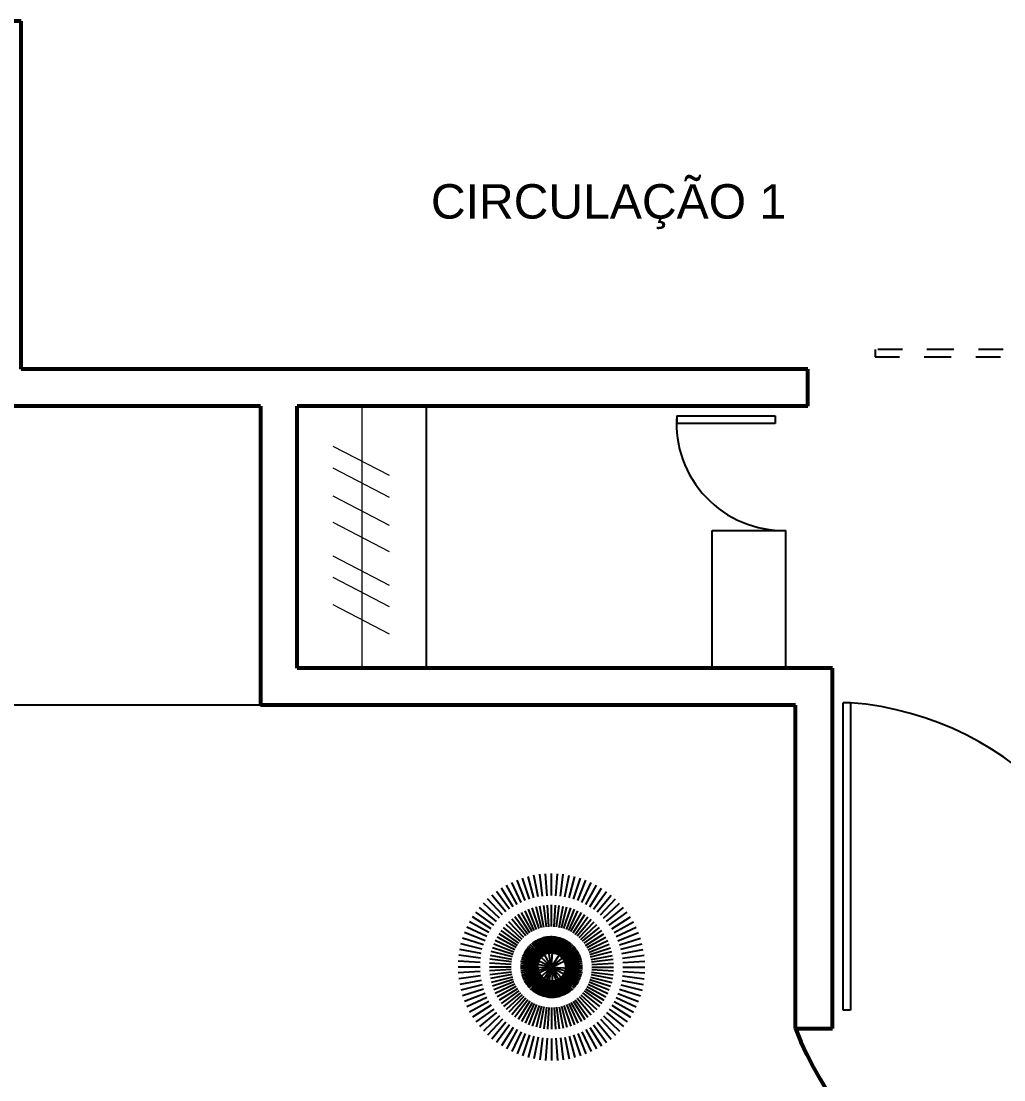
# Model space of a CAD drawing. Header units: centimetres. Extents: x 48 to 15845, y 265 to 7947.
# Drawn here: x 71.156 to 75.153, y 300.072 to 304.378 of the extents above; entities that cross this region are included whole.
import ezdxf

# ---------------------------------------------------------------- set-up
doc = ezdxf.new("R2010")
doc.units = ezdxf.units.CM
doc.linetypes.add('HDR', pattern=[0.36, 0.1, -0.075, 0.11, -0.075])
for name, color, linetype in [('ARBOLES-PLANTA', 7, 'Continuous'), ('puertas y mobiliario', 80, 'Continuous'), ('textos', 7, 'Continuous')]:
    doc.layers.add(name, color=color, linetype=linetype)
doc.layers.add('MUEBLES', color=7, linetype='Continuous', lineweight=20, true_color=0xf79608)
doc.layers.add('niveles', color=7, linetype='Continuous', lineweight=5, true_color=0xf0c70f)
for name, color, linetype, lineweight in [('murobajo', 5, 'Continuous', 30), ('MUROS', 146, 'Continuous', 53), ('PUERTAS Y VENTANAS', 210, 'Continuous', 5)]:
    doc.layers.add(name, color=color, linetype=linetype, lineweight=lineweight)
doc.styles.add('COTAS', font='arial.ttf', dxfattribs={"height": 0.14})

msp = doc.modelspace()

# ---------------------------------------------------------------- linework, layer by layer
at = {"layer": 'ARBOLES-PLANTA', "color": 70}
for p, q in [((73.2951, 300.8209), (73.2894, 300.9104)), ((73.3133, 300.8215), (73.3133, 300.9112)), ((73.3316, 300.8209), (73.3372, 300.9104)), ((73.1896, 300.7939), (73.1514, 300.875)), ((73.2063, 300.8011), (73.1733, 300.8845)), ((73.2235, 300.8073), (73.1958, 300.8926)), ((73.241, 300.8124), (73.2187, 300.8992)), ((73.2589, 300.8164), (73.2421, 300.9044)), ((73.2769, 300.8192), (73.2656, 300.9082)), ((73.3497, 300.8192), (73.361, 300.9082)), ((73.3678, 300.8164), (73.3846, 300.9044)), ((73.3856, 300.8124), (73.4079, 300.8992)), ((73.4031, 300.8073), (73.4308, 300.8926)), ((73.4203, 300.8011), (73.4533, 300.8845)), ((73.437, 300.7939), (73.4752, 300.875)), ((73.1425, 300.766), (73.0898, 300.8385)), ((73.1576, 300.7763), (73.1096, 300.852)), ((73.1733, 300.7856), (73.1301, 300.8641)), ((73.4533, 300.7856), (73.4965, 300.8641)), ((73.469, 300.7763), (73.5171, 300.852)), ((73.4841, 300.766), (73.5368, 300.8385)), ((73.1015, 300.7298), (73.0361, 300.7912)), ((73.1144, 300.7427), (73.053, 300.8081)), ((73.1281, 300.7548), (73.0709, 300.8239)), ((73.2927, 300.6939), (73.2816, 300.7816)), ((73.303, 300.6949), (73.2974, 300.7831)), ((73.3133, 300.6952), (73.3133, 300.7836)), ((73.3236, 300.6949), (73.3292, 300.7831)), ((73.3339, 300.6939), (73.345, 300.7816)), ((73.4985, 300.7548), (73.5557, 300.8239)), ((73.5122, 300.7427), (73.5736, 300.8081)), ((73.5251, 300.7298), (73.5905, 300.7912)), ((73.0782, 300.7017), (73.0057, 300.7544)), ((73.0894, 300.7161), (73.0203, 300.7733)), ((73.2253, 300.6696), (73.1779, 300.7443)), ((73.2342, 300.6749), (73.1916, 300.7524)), ((73.2434, 300.6796), (73.2057, 300.7596)), ((73.2528, 300.6837), (73.2203, 300.7659)), ((73.2625, 300.6872), (73.2352, 300.7713)), ((73.2724, 300.69), (73.2505, 300.7757)), ((73.2825, 300.6923), (73.266, 300.7791)), ((73.3441, 300.6923), (73.3607, 300.7791)), ((73.3542, 300.69), (73.3762, 300.7757)), ((73.3641, 300.6872), (73.3914, 300.7713)), ((73.3738, 300.6837), (73.4063, 300.7659)), ((73.3833, 300.6796), (73.4209, 300.7596)), ((73.3925, 300.6749), (73.4351, 300.7524)), ((73.4013, 300.6696), (73.4487, 300.7443)), ((73.5372, 300.7161), (73.6063, 300.7733)), ((73.5484, 300.7017), (73.6209, 300.7544)), ((73.0586, 300.6709), (72.9801, 300.7141)), ((73.0679, 300.6866), (72.9922, 300.7347)), ((73.1935, 300.6434), (73.1291, 300.7039)), ((73.2008, 300.6507), (73.1403, 300.7151)), ((73.2086, 300.6575), (73.1522, 300.7256)), ((73.2167, 300.6638), (73.1648, 300.7354)), ((73.4099, 300.6638), (73.4618, 300.7354)), ((73.418, 300.6575), (73.4744, 300.7256)), ((73.4258, 300.6507), (73.4863, 300.7151)), ((73.4331, 300.6434), (73.4975, 300.7039)), ((73.5587, 300.6866), (73.6344, 300.7347)), ((73.568, 300.6709), (73.6465, 300.7141)), ((73.0431, 300.6379), (72.9597, 300.6709)), ((73.0504, 300.6546), (72.9692, 300.6928)), ((73.1693, 300.6101), (73.0919, 300.6527)), ((73.1746, 300.6189), (73.0999, 300.6663)), ((73.1804, 300.6275), (73.1089, 300.6794)), ((73.1867, 300.6356), (73.1186, 300.692)), ((73.2998, 300.5836), (73.2819, 300.6533)), ((73.3133, 300.5309), (73.2896, 300.6551)), ((73.3065, 300.585), (73.2975, 300.6563)), ((73.3099, 300.5853), (73.3054, 300.6571)), ((73.3133, 300.5855), (73.3133, 300.6573)), ((73.3133, 300.5309), (73.3212, 300.6571)), ((73.3202, 300.5851), (73.3291, 300.6563)), ((73.3236, 300.5846), (73.337, 300.6551)), ((73.3269, 300.5839), (73.3447, 300.6533)), ((73.4399, 300.6356), (73.508, 300.692)), ((73.4462, 300.6275), (73.5178, 300.6794)), ((73.452, 300.6189), (73.5267, 300.6663)), ((73.4573, 300.6101), (73.5348, 300.6527)), ((73.5763, 300.6546), (73.6574, 300.6928)), ((73.5835, 300.6379), (73.6669, 300.6709)), ((73.0318, 300.6032), (72.945, 300.6255)), ((73.0369, 300.6207), (72.9517, 300.6484)), ((73.1571, 300.5817), (73.073, 300.609)), ((73.1606, 300.5914), (73.0783, 300.6239)), ((73.1646, 300.6009), (73.0846, 300.6385)), ((73.2719, 300.5652), (73.2159, 300.6115)), ((73.3133, 300.5309), (73.2212, 300.6174)), ((73.2764, 300.5702), (73.2268, 300.623)), ((73.2789, 300.5725), (73.2327, 300.6283)), ((73.2816, 300.5746), (73.239, 300.6332)), ((73.2843, 300.5766), (73.2456, 300.6376)), ((73.3133, 300.5309), (73.2524, 300.6417)), ((73.2902, 300.58), (73.2595, 300.6453)), ((73.2933, 300.5814), (73.2668, 300.6484)), ((73.2965, 300.5826), (73.2742, 300.6511)), ((73.3133, 300.5309), (73.381, 300.6376)), ((73.3133, 300.5309), (73.4107, 300.6115)), ((73.3302, 300.583), (73.3524, 300.6511)), ((73.3335, 300.5818), (73.3598, 300.6484)), ((73.3366, 300.5805), (73.3671, 300.6453)), ((73.3397, 300.5789), (73.3742, 300.6417)), ((73.3455, 300.5753), (73.3876, 300.6332)), ((73.3483, 300.5732), (73.3939, 300.6283)), ((73.3509, 300.5709), (73.3998, 300.623)), ((73.3533, 300.5685), (73.4054, 300.6174)), ((73.462, 300.6009), (73.542, 300.6385)), ((73.4661, 300.5914), (73.5483, 300.6239)), ((73.4696, 300.5817), (73.5536, 300.609)), ((73.5897, 300.6207), (73.675, 300.6484)), ((73.5948, 300.6032), (73.6816, 300.6255)), ((73.025, 300.5673), (72.936, 300.5786)), ((73.0278, 300.5854), (72.9398, 300.6022)), ((73.1519, 300.5617), (73.0651, 300.5783)), ((73.1542, 300.5718), (73.0685, 300.5938)), ((73.2625, 300.5474), (73.1931, 300.57)), ((73.2636, 300.5506), (73.1958, 300.5774)), ((73.3133, 300.5309), (73.1989, 300.5847)), ((73.2663, 300.5567), (73.2025, 300.5918)), ((73.268, 300.5597), (73.2066, 300.5986)), ((73.2699, 300.5625), (73.211, 300.6052)), ((73.3133, 300.5309), (73.4277, 300.5847)), ((73.3577, 300.5631), (73.4156, 300.6052)), ((73.3596, 300.5603), (73.42, 300.5986)), ((73.3613, 300.5573), (73.4241, 300.5918)), ((73.3642, 300.5511), (73.4308, 300.5774)), ((73.3654, 300.5478), (73.4335, 300.57)), ((73.4724, 300.5718), (73.5581, 300.5938)), ((73.4747, 300.5617), (73.5615, 300.5783)), ((73.5988, 300.5854), (73.6868, 300.6022)), ((73.6016, 300.5673), (73.6906, 300.5786)), ((73.0227, 300.5309), (72.933, 300.5309)), ((73.0233, 300.5492), (72.9338, 300.5548)), ((73.149, 300.5309), (73.0606, 300.5309)), ((73.1493, 300.5412), (73.0611, 300.5468)), ((73.1503, 300.5515), (73.0626, 300.5626)), ((73.2601, 300.5309), (73.1869, 300.5309)), ((73.2602, 300.5342), (73.1872, 300.5388)), ((73.3133, 300.5309), (73.1872, 300.523)), ((73.2605, 300.5376), (73.1879, 300.5467)), ((73.2606, 300.5243), (73.1879, 300.5151)), ((73.3133, 300.5309), (73.1891, 300.5546)), ((73.2616, 300.5442), (73.1909, 300.5623)), ((73.3133, 300.5309), (73.1909, 300.4995)), ((73.3133, 300.5309), (73.1989, 300.4771)), ((73.3133, 300.5309), (73.2212, 300.4444)), ((73.3133, 300.5309), (73.2456, 300.4242)), ((73.3133, 300.5309), (73.2668, 300.4134)), ((73.3133, 300.5309), (73.2896, 300.4067)), ((73.3133, 300.5309), (73.3212, 300.4048)), ((73.3133, 300.5309), (73.3524, 300.4107)), ((73.3133, 300.5309), (73.3742, 300.4201)), ((73.3133, 300.5309), (73.3998, 300.4388)), ((73.3133, 300.5309), (73.4241, 300.47)), ((73.3133, 300.5309), (73.4357, 300.4995)), ((73.3133, 300.5309), (73.4395, 300.523)), ((73.3663, 300.5445), (73.4357, 300.5623)), ((73.367, 300.5412), (73.4375, 300.5546)), ((73.3673, 300.5241), (73.4387, 300.5151)), ((73.3675, 300.5378), (73.4387, 300.5467)), ((73.3678, 300.5343), (73.4395, 300.5388)), ((73.3679, 300.5309), (73.4397, 300.5309)), ((73.4763, 300.5515), (73.564, 300.5626)), ((73.4773, 300.5412), (73.5655, 300.5468)), ((73.4776, 300.5309), (73.566, 300.5309)), ((73.6033, 300.5492), (73.6928, 300.5548)), ((73.6039, 300.5309), (73.6936, 300.5309)), ((73.0233, 300.5127), (72.9338, 300.507)), ((73.025, 300.4945), (72.936, 300.4832)), ((73.1493, 300.5206), (73.0611, 300.515)), ((73.1503, 300.5103), (73.0626, 300.4992)), ((73.1519, 300.5001), (73.0651, 300.4836)), ((73.1542, 300.49), (73.0685, 300.4681)), ((73.1571, 300.4801), (73.073, 300.4528)), ((73.2612, 300.521), (73.1891, 300.5072)), ((73.2629, 300.5145), (73.1931, 300.4918)), ((73.2641, 300.5114), (73.1958, 300.4844)), ((73.2669, 300.5054), (73.2025, 300.47)), ((73.2686, 300.5026), (73.2066, 300.4632)), ((73.2705, 300.4998), (73.211, 300.4566)), ((73.2726, 300.4972), (73.2159, 300.4503)), ((73.2771, 300.4924), (73.2268, 300.4388)), ((73.2796, 300.4902), (73.2327, 300.4335)), ((73.2822, 300.4881), (73.239, 300.4286)), ((73.2878, 300.4845), (73.2524, 300.4201)), ((73.2908, 300.483), (73.2595, 300.4165)), ((73.2969, 300.4805), (73.2742, 300.4107)), ((73.3001, 300.4796), (73.2819, 300.4085)), ((73.333, 300.4812), (73.3598, 300.4134)), ((73.3361, 300.4825), (73.3671, 300.4165)), ((73.342, 300.4856), (73.381, 300.4242)), ((73.3449, 300.4875), (73.3876, 300.4286)), ((73.3476, 300.4895), (73.3939, 300.4335)), ((73.3526, 300.494), (73.4054, 300.4444)), ((73.3549, 300.4965), (73.4107, 300.4503)), ((73.357, 300.4992), (73.4156, 300.4566)), ((73.359, 300.5019), (73.42, 300.4632)), ((73.3623, 300.5078), (73.4277, 300.4771)), ((73.3637, 300.5109), (73.4308, 300.4844)), ((73.3649, 300.5141), (73.4335, 300.4918)), ((73.3668, 300.5207), (73.4375, 300.5072)), ((73.4696, 300.4801), (73.5536, 300.4528)), ((73.4724, 300.49), (73.5581, 300.4681)), ((73.4747, 300.5001), (73.5615, 300.4836)), ((73.4763, 300.5103), (73.564, 300.4992)), ((73.4773, 300.5206), (73.5655, 300.515)), ((73.6016, 300.4945), (73.6906, 300.4832)), ((73.6033, 300.5127), (73.6928, 300.507)), ((73.0278, 300.4765), (72.9398, 300.4597)), ((73.0318, 300.4586), (72.945, 300.4363)), ((73.0369, 300.4411), (72.9517, 300.4134)), ((73.1606, 300.4704), (73.0783, 300.4379)), ((73.1646, 300.461), (73.0846, 300.4233)), ((73.1693, 300.4518), (73.0919, 300.4092)), ((73.1746, 300.4429), (73.0999, 300.3955)), ((73.3067, 300.4783), (73.2975, 300.4055)), ((73.31, 300.4779), (73.3054, 300.4048)), ((73.3133, 300.4778), (73.3133, 300.4045)), ((73.32, 300.4781), (73.3291, 300.4055)), ((73.3233, 300.4786), (73.337, 300.4067)), ((73.3266, 300.4792), (73.3447, 300.4085)), ((73.452, 300.4429), (73.5267, 300.3955)), ((73.4573, 300.4518), (73.5348, 300.4092)), ((73.462, 300.461), (73.542, 300.4233)), ((73.4661, 300.4704), (73.5483, 300.4379)), ((73.5897, 300.4411), (73.675, 300.4134)), ((73.5948, 300.4586), (73.6816, 300.4363)), ((73.5988, 300.4765), (73.6868, 300.4597)), ((73.0431, 300.4239), (72.9597, 300.3909)), ((73.0504, 300.4072), (72.9692, 300.369)), ((73.1804, 300.4343), (73.1089, 300.3824)), ((73.1867, 300.4262), (73.1186, 300.3698)), ((73.1935, 300.4184), (73.1291, 300.3579)), ((73.2008, 300.4111), (73.1403, 300.3467)), ((73.2086, 300.4043), (73.1522, 300.3362)), ((73.2167, 300.398), (73.1648, 300.3265)), ((73.4099, 300.398), (73.4618, 300.3265)), ((73.418, 300.4043), (73.4744, 300.3362)), ((73.4258, 300.4111), (73.4863, 300.3467)), ((73.4331, 300.4184), (73.4975, 300.3579)), ((73.4399, 300.4262), (73.508, 300.3698)), ((73.4462, 300.4343), (73.5178, 300.3824)), ((73.5763, 300.4072), (73.6574, 300.369)), ((73.5835, 300.4239), (73.6669, 300.3909)), ((73.0586, 300.3909), (72.9801, 300.3477)), ((73.0679, 300.3752), (72.9922, 300.3272)), ((73.0782, 300.3601), (73.0057, 300.3074)), ((73.2253, 300.3922), (73.1779, 300.3175)), ((73.2342, 300.3869), (73.1916, 300.3095)), ((73.2434, 300.3823), (73.2057, 300.3022)), ((73.2528, 300.3782), (73.2203, 300.2959)), ((73.2625, 300.3747), (73.2352, 300.2906)), ((73.2724, 300.3718), (73.2505, 300.2861)), ((73.2825, 300.3695), (73.266, 300.2827)), ((73.2927, 300.3679), (73.2816, 300.2802)), ((73.303, 300.3669), (73.2974, 300.2787)), ((73.3133, 300.3666), (73.3133, 300.2782)), ((73.3236, 300.3669), (73.3292, 300.2787)), ((73.3339, 300.3679), (73.345, 300.2802)), ((73.3441, 300.3695), (73.3607, 300.2827)), ((73.3542, 300.3718), (73.3762, 300.2861)), ((73.3641, 300.3747), (73.3914, 300.2906)), ((73.3738, 300.3782), (73.4063, 300.2959)), ((73.3833, 300.3823), (73.4209, 300.3022)), ((73.3925, 300.3869), (73.4351, 300.3095)), ((73.4013, 300.3922), (73.4487, 300.3175)), ((73.5484, 300.3601), (73.6209, 300.3074)), ((73.5587, 300.3752), (73.6344, 300.3272)), ((73.568, 300.3909), (73.6465, 300.3477)), ((73.0894, 300.3457), (73.0203, 300.2885)), ((73.1015, 300.332), (73.0361, 300.2706)), ((73.1144, 300.3191), (73.053, 300.2537)), ((73.5122, 300.3191), (73.5736, 300.2537)), ((73.5251, 300.332), (73.5905, 300.2706)), ((73.5372, 300.3457), (73.6063, 300.2885)), ((73.1281, 300.307), (73.0709, 300.2379)), ((73.1425, 300.2958), (73.0898, 300.2233)), ((73.1576, 300.2855), (73.1096, 300.2098)), ((73.1733, 300.2762), (73.1301, 300.1977)), ((73.1896, 300.268), (73.1514, 300.1868)), ((73.437, 300.268), (73.4752, 300.1868)), ((73.4533, 300.2762), (73.4965, 300.1977)), ((73.469, 300.2855), (73.5171, 300.2098)), ((73.4841, 300.2958), (73.5368, 300.2233)), ((73.4985, 300.307), (73.5557, 300.2379)), ((73.2063, 300.2607), (73.1733, 300.1773)), ((73.2235, 300.2545), (73.1958, 300.1693)), ((73.241, 300.2494), (73.2187, 300.1626)), ((73.2589, 300.2454), (73.2421, 300.1574)), ((73.2769, 300.2426), (73.2656, 300.1536)), ((73.2951, 300.2409), (73.2894, 300.1514)), ((73.3133, 300.2403), (73.3133, 300.1506)), ((73.3316, 300.2409), (73.3372, 300.1514)), ((73.3497, 300.2426), (73.361, 300.1536)), ((73.3678, 300.2454), (73.3846, 300.1574)), ((73.3856, 300.2494), (73.4079, 300.1626)), ((73.4031, 300.2545), (73.4308, 300.1693)), ((73.4203, 300.2607), (73.4533, 300.1773))]:
    msp.add_line(p, q, dxfattribs=at)
msp.add_circle((73.3133, 300.531), 0.000253, dxfattribs=at)
at = {"layer": 'MUEBLES', "linetype": 'ByBlock'}
for p, q in [((72.5428, 301.7464), (72.5428, 302.8124)), ((72.4241, 302.6501), (72.6533, 302.531)), ((72.4241, 302.5616), (72.6533, 302.4425)), ((72.4241, 302.4479), (72.6533, 302.3287)), ((72.4241, 302.3398), (72.6533, 302.2206)), ((72.4241, 302.2032), (72.6533, 302.0841)), ((72.4241, 302.1168), (72.6533, 301.9976)), ((72.4241, 302.0058), (72.6533, 301.8867))]:
    msp.add_line(p, q, dxfattribs=at)
at = {"layer": 'MUEBLES', "linetype": 'ByBlock', "lineweight": -2}
msp.add_line((72.8028, 302.8124), (72.8028, 301.7464), dxfattribs=at)
at = {"layer": 'murobajo', "linetype": 'ByBlock', "lineweight": -2}
for p, q in [((73.9663, 301.7464), (73.9663, 302.3064)), ((73.9663, 302.3064), (74.2663, 302.3064)), ((74.2663, 301.7464), (74.2663, 302.3064))]:
    msp.add_line(p, q, dxfattribs=at)
at = {"layer": 'MUROS', "lineweight": 53}
for p, q in [((71.1559, 304.3782), (67.9559, 304.3782)), ((71.1559, 302.9624), (71.1559, 304.3782)), ((74.3559, 302.9624), (71.1559, 302.9624)), ((72.1293, 302.8124), (71.0059, 302.8124)), ((72.1293, 302.8124), (72.1293, 301.5964)), ((74.3559, 302.8124), (72.2793, 302.8124)), ((74.4559, 301.7464), (72.2793, 301.7464)), ((74.4559, 300.2806), (74.4559, 301.7464)), ((74.3059, 301.5964), (72.1293, 301.5964)), ((74.3059, 300.2806), (74.3059, 301.5964))]:
    msp.add_line(p, q, dxfattribs=at)
at = {"layer": 'MUROS', "linetype": 'ByBlock', "lineweight": -2}
for p, q in [((73.8559, 302.9624), (74.3559, 302.9624)), ((74.4559, 301.7464), (73.8559, 301.7464))]:
    msp.add_line(p, q, dxfattribs=at)
at = {"layer": 'MUROS', "linetype": 'ByBlock', "lineweight": 53}
for p, q in [((74.3559, 302.8124), (74.3559, 302.9624)), ((74.3059, 300.2806), (74.4559, 300.2806))]:
    msp.add_line(p, q, dxfattribs=at)
at = {"layer": 'MUROS', "linetype": 'ByBlock'}
for p, q in [((72.2793, 301.7464), (72.2793, 302.8124)), ((72.8028, 301.7464), (72.5428, 301.7464))]:
    msp.add_line(p, q, dxfattribs=at)
at = {"layer": 'MUROS', "lineweight": 53}
msp.add_arc((75.7058, 300.8335), 1.5051, 201.5522, 338.4666, dxfattribs=at)
at = {"layer": 'niveles', "linetype": 'ByBlock', "lineweight": -2}
msp.add_line((72.1433, 301.5964), (66.0059, 301.5964), dxfattribs=at)
at = {"layer": 'puertas y mobiliario', "linetype": 'HDR'}
for p, q in [((75.1506, 303.0424), (74.6295, 303.0424)), ((74.6295, 303.0424), (74.6295, 303.0124)), ((74.6295, 303.0124), (75.1518, 303.0124))]:
    msp.add_line(p, q, dxfattribs=at)
at = {"layer": 'PUERTAS Y VENTANAS', "linetype": 'ByBlock', "lineweight": -2}
for p, q in [((73.823, 302.7724), (74.223, 302.7724)), ((73.823, 302.7724), (73.823, 302.7424)), ((74.223, 302.7724), (74.223, 302.7424)), ((74.223, 302.7424), (73.823, 302.7424))]:
    msp.add_line(p, q, dxfattribs=at)
at = {"layer": 'PUERTAS Y VENTANAS', "linetype": 'HDR', "lineweight": -2}
msp.add_line((74.5299, 301.606), (74.4999, 301.606), dxfattribs=at)
at = {"layer": 'PUERTAS Y VENTANAS', "lineweight": -2}
for p, q in [((74.4999, 300.356), (74.4999, 301.606)), ((74.5299, 301.606), (74.5299, 300.356)), ((74.5299, 300.356), (74.4999, 300.356))]:
    msp.add_line(p, q, dxfattribs=at)
at = {"layer": 'PUERTAS Y VENTANAS', "linetype": 'ByBlock', "lineweight": -2}
msp.add_arc((74.258, 302.7424), 0.4361, 176.0556, 271.0861, dxfattribs=at)
at = {"layer": 'PUERTAS Y VENTANAS', "lineweight": -2}
msp.add_arc((74.4278, 300.3318), 1.2783, 358.913, 85.4186, dxfattribs=at)

# ---------------------------------------------------------------- texts
at = {"layer": 'textos', "linetype": 'ByBlock', "lineweight": 13, "style": 'COTAS'}
msp.add_text('CIRCULAÇÃO 1', height=0.14, dxfattribs=at).set_placement((72.8228, 303.5752))

doc.saveas('drawing.dxf')
